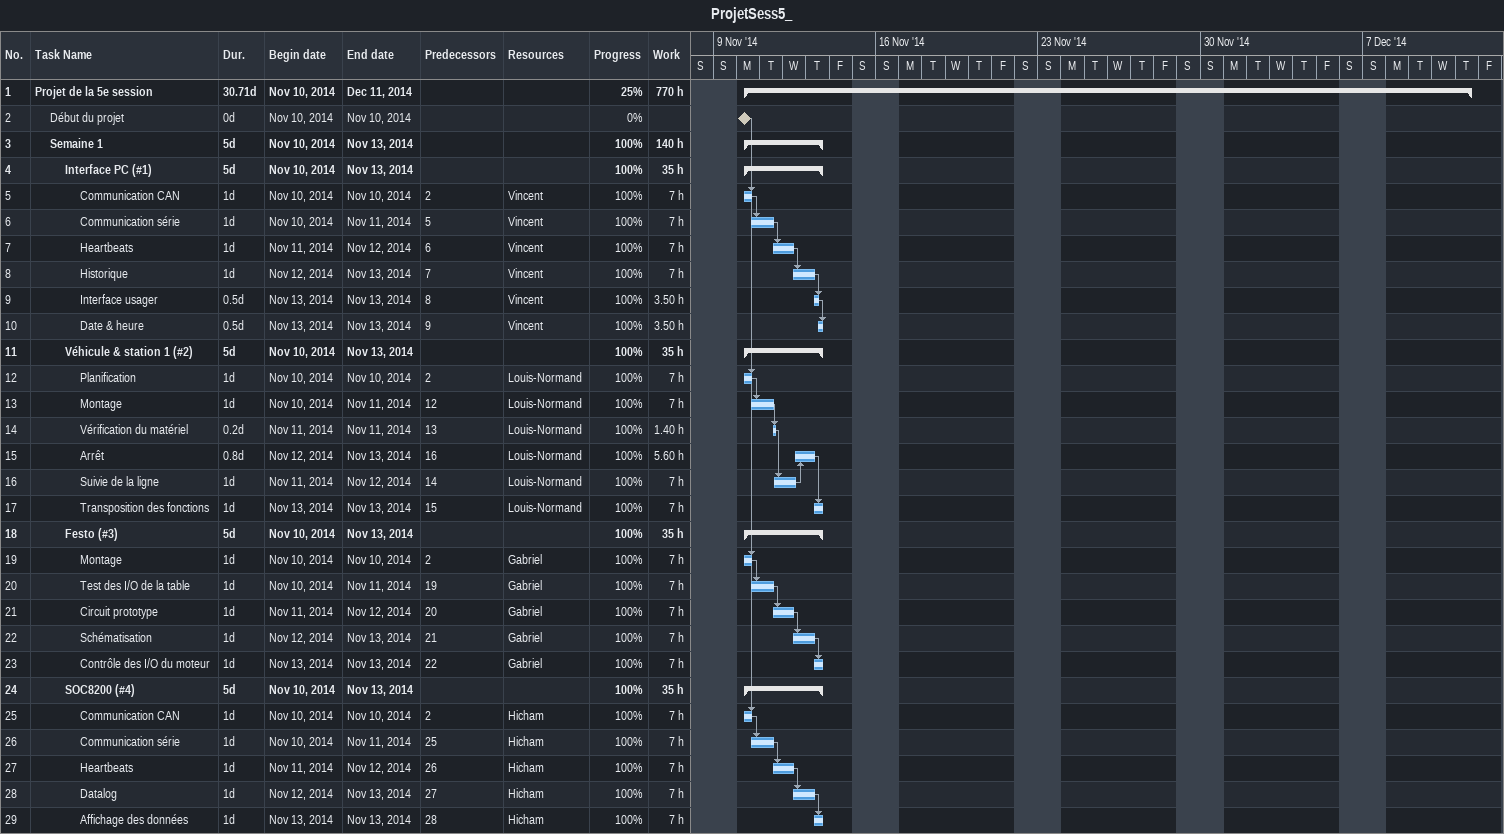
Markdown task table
ProjetSess5_

| ID | Level | Task | Duration | Start | Finish | Predecessors | Resources | % complete | Work (h) |
|---|---|---|---|---|---|---|---|---|---|
| 1 | 1 | **Projet de la 5e session** | 30.71d | 2014-11-10 | 2014-12-11 |  |  | 25 | 770 |
| 2 | 2 | Début du projet | 0d | 2014-11-10 | 2014-11-10 |  |  | 0 |  |
| 3 | 2 | **Semaine 1** | 5d | 2014-11-10 | 2014-11-13 |  |  | 100 | 140 |
| 4 | 3 | **Interface PC (#1)** | 5d | 2014-11-10 | 2014-11-13 |  |  | 100 | 35 |
| 5 | 4 | Communication CAN | 1d | 2014-11-10 | 2014-11-10 | 2 | Vincent | 100 | 7 |
| 6 | 4 | Communication série | 1d | 2014-11-10 | 2014-11-11 | 5 | Vincent | 100 | 7 |
| 7 | 4 | Heartbeats | 1d | 2014-11-11 | 2014-11-12 | 6 | Vincent | 100 | 7 |
| 8 | 4 | Historique | 1d | 2014-11-12 | 2014-11-13 | 7 | Vincent | 100 | 7 |
| 9 | 4 | Interface usager | 0.5d | 2014-11-13 | 2014-11-13 | 8 | Vincent | 100 | 3.50 |
| 10 | 4 | Date & heure | 0.5d | 2014-11-13 | 2014-11-13 | 9 | Vincent | 100 | 3.50 |
| 11 | 3 | **Véhicule & station 1 (#2)** | 5d | 2014-11-10 | 2014-11-13 |  |  | 100 | 35 |
| 12 | 4 | Planification | 1d | 2014-11-10 | 2014-11-10 | 2 | Louis-Normand | 100 | 7 |
| 13 | 4 | Montage | 1d | 2014-11-10 | 2014-11-11 | 12 | Louis-Normand | 100 | 7 |
| 14 | 4 | Vérification du matériel | 0.2d | 2014-11-11 | 2014-11-11 | 13 | Louis-Normand | 100 | 1.40 |
| 15 | 4 | Arrêt | 0.8d | 2014-11-12 | 2014-11-13 | 16 | Louis-Normand | 100 | 5.60 |
| 16 | 4 | Suivie de la ligne | 1d | 2014-11-11 | 2014-11-12 | 14 | Louis-Normand | 100 | 7 |
| 17 | 4 | Transposition des fonctions | 1d | 2014-11-13 | 2014-11-13 | 15 | Louis-Normand | 100 | 7 |
| 18 | 3 | **Festo (#3)** | 5d | 2014-11-10 | 2014-11-13 |  |  | 100 | 35 |
| 19 | 4 | Montage | 1d | 2014-11-10 | 2014-11-10 | 2 | Gabriel | 100 | 7 |
| 20 | 4 | Test des I/O de la table | 1d | 2014-11-10 | 2014-11-11 | 19 | Gabriel | 100 | 7 |
| 21 | 4 | Circuit prototype | 1d | 2014-11-11 | 2014-11-12 | 20 | Gabriel | 100 | 7 |
| 22 | 4 | Schématisation | 1d | 2014-11-12 | 2014-11-13 | 21 | Gabriel | 100 | 7 |
| 23 | 4 | Contrôle des I/O du moteur | 1d | 2014-11-13 | 2014-11-13 | 22 | Gabriel | 100 | 7 |
| 24 | 3 | **SOC8200 (#4)** | 5d | 2014-11-10 | 2014-11-13 |  |  | 100 | 35 |
| 25 | 4 | Communication CAN | 1d | 2014-11-10 | 2014-11-10 | 2 | Hicham | 100 | 7 |
| 26 | 4 | Communication série | 1d | 2014-11-10 | 2014-11-11 | 25 | Hicham | 100 | 7 |
| 27 | 4 | Heartbeats | 1d | 2014-11-11 | 2014-11-12 | 26 | Hicham | 100 | 7 |
| 28 | 4 | Datalog | 1d | 2014-11-12 | 2014-11-13 | 27 | Hicham | 100 | 7 |
| 29 | 4 | Affichage des données | 1d | 2014-11-13 | 2014-11-13 | 28 | Hicham | 100 | 7 |
